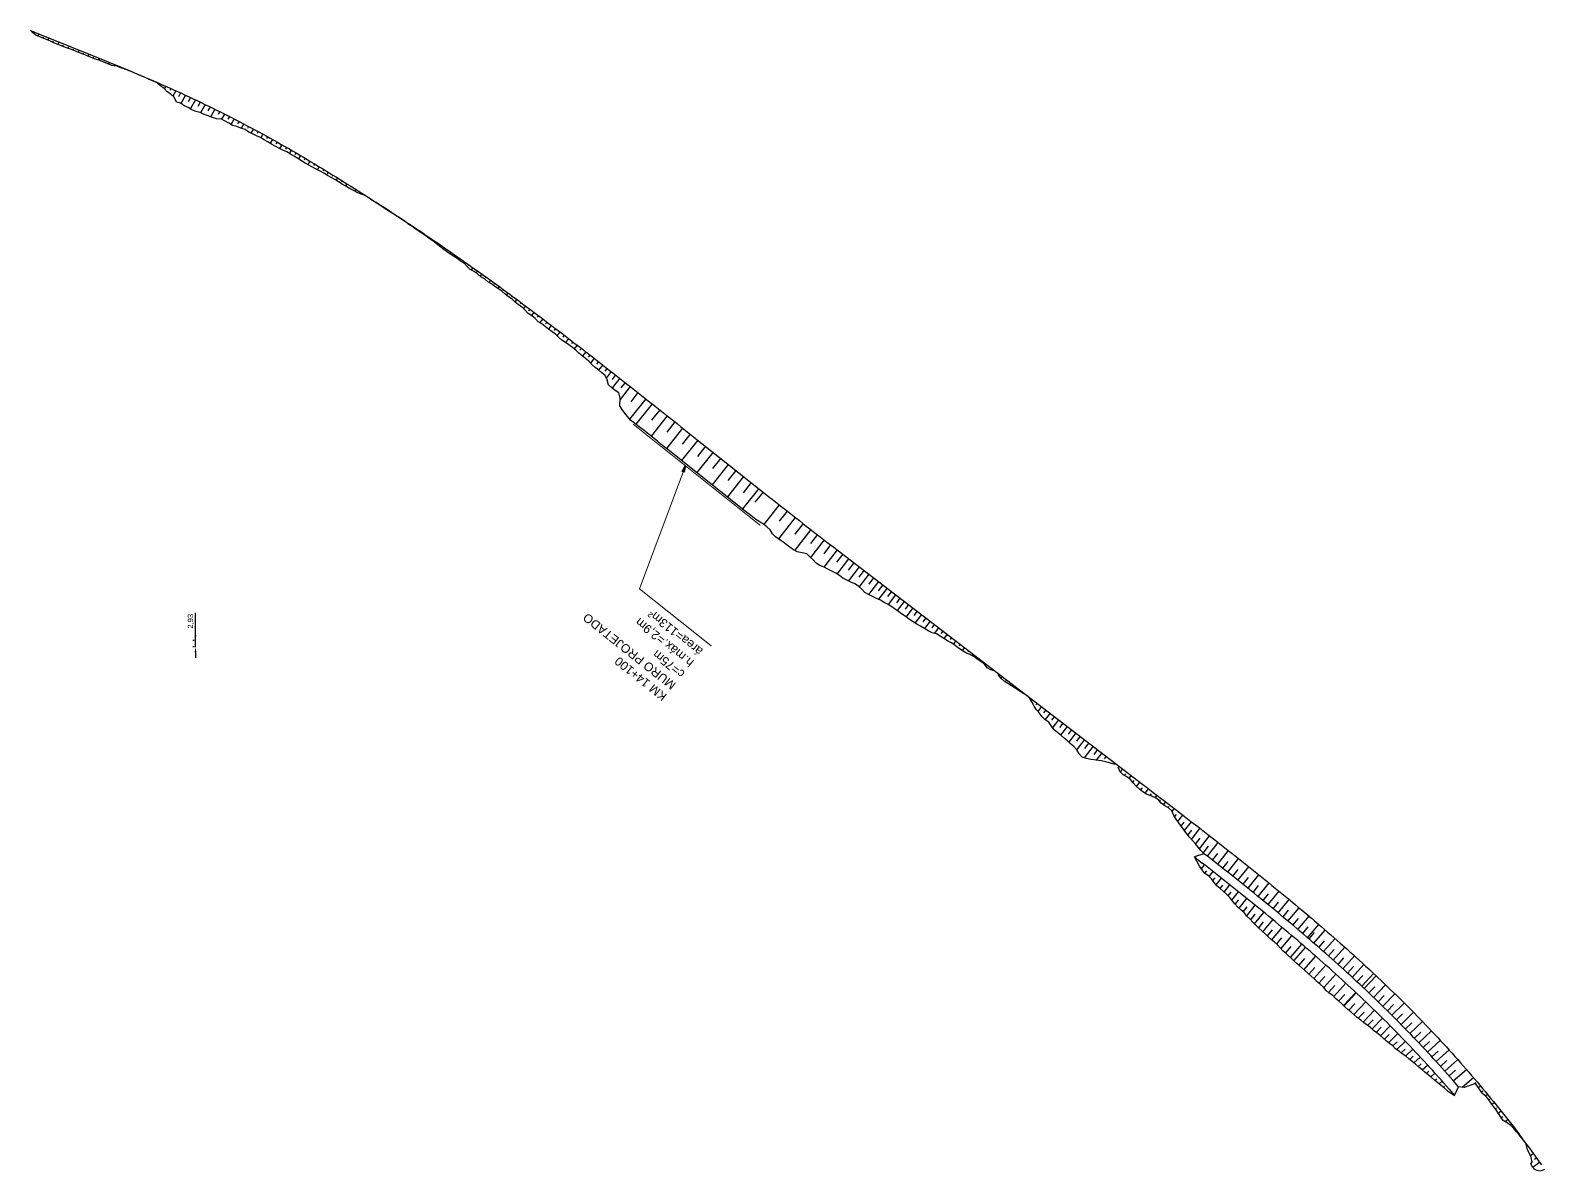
# Model space of a CAD drawing. Header units: metres. Extents: x 288738 to 324331, y 7399322 to 7465117.
# Drawn here: x 321463 to 322162, y 7402529 to 7403055 of the extents above; entities that cross this region are included whole.
import ezdxf

# ---------------------------------------------------------------- set-up
doc = ezdxf.new("R2010")
doc.units = ezdxf.units.M
doc.header["$LTSCALE"] = 10
for name, color, linetype in [('F-HZ-ATERRO-TALUDE', 110, 'Continuous'), ('F-HZ-MUROS', 210, 'Continuous'), ('F-HZ-PIANO-CORTE', 10, 'Continuous'), ('F-HZ-TALUDE', 2, 'Continuous')]:
    doc.layers.add(name, color=color, linetype=linetype)
doc.layers.add('U-HZ-TEXTO-MUROS', color=2, linetype='Continuous', lineweight=0)
doc.styles.add('ARIAL', font='arial.ttf')
doc.styles.add('DIM', font='arial.ttf', dxfattribs={"width": 0.8})
doc.styles.get("Standard").update_dxf_attribs({"font": 'arial.ttf'})
doc.dimstyles.new('ISO-25', dxfattribs={"dimtxt": 2.5, "dimasz": 2.5, "dimexe": 1.25, "dimexo": 0.625, "dimtad": 1, "dimtxsty": 'Standard', "dimcen": 2.5, "dimadec": 0, "dimazin": 0, "dimtfac": 1, "dimtmove": 0, "dimatfit": 3, "dimfxl": 1, "dimarcsym": 0})
doc.dimstyles.new('U-1_2000', dxfattribs={"dimscale": 2, "dimtxt": 1.5, "dimasz": 0.75, "dimexe": 0.75, "dimexo": 0.75, "dimgap": 0.25, "dimtad": 1, "dimzin": 4, "dimtxsty": 'DIM', "dimblk": 'ARCHTICK', "dimcen": 0.7, "dimdle": 0.75, "dimclrd": 256, "dimclre": 256, "dimclrt": 256, "dimaunit": 1, "dimadec": 3, "dimazin": 2, "dimtfac": 1, "dimtofl": 0, "dimtmove": 0, "dimatfit": 3, "dimldrblk": 'CLOSEDBLANK', "dimfxl": 0, "dimtolj": 1, "dimtzin": 0, "dimlwd": -1, "dimlwe": -1, "dimarcsym": 0})

# ---------------------------------------------------------------- blocks, each defined once
blk = doc.blocks.new('_ArchTick')
at = {"color": 0, "linetype": 'ByBlock', "const_width": 0.15}
blk.add_lwpolyline([(-0.5, -0.5), (0.5, 0.5)], dxfattribs=at)
blk = doc.blocks.new('*D3')
at = {"color": 0, "lineweight": -2, "transparency": 16777216}
for p, q in [((321538.85, 7402776.06), (321538.85, 7402786.35)), ((321538.22, 7402773.56), (321537.6, 7402773.56)), ((321538.85, 7402770.63), (321538.85, 7402773.56)), ((321538.22, 7402770.63), (321537.6, 7402770.63)), ((321538.85, 7402768.13), (321538.85, 7402765.63))]:
    blk.add_line(p, q, dxfattribs=at)
at = {"color": 0, "transparency": 16777216}
for points in [[(321538.43, 7402776.06), (321539.26, 7402776.06), (321538.85, 7402773.56)], [(321538.43, 7402768.13), (321539.26, 7402768.13), (321538.85, 7402770.63)]]:
    blk.add_solid(points, dxfattribs=at)
at = {"color": 0, "transparency": 16777216, "insert": (321536.72, 7402782.46), "char_height": 2.5, "attachment_point": 5, "rotation": 90}
blk.add_mtext('2,93', dxfattribs=at)

msp = doc.modelspace()

# ---------------------------------------------------------------- linework, layer by layer
msp.add_line((321538.848, 7402770.632), (321538.848, 7402775.669))
at = {"layer": 'F-HZ-ATERRO-TALUDE', "linetype": 'Continuous', "lineweight": -3}
for p, q in [((321511.369, 7403035.467), (321511.293, 7403035.334)), ((321513.672, 7403034.494), (321513.64, 7403034.437)), ((321515.972, 7403033.515), (321515.918, 7403033.419)), ((321518.27, 7403032.53), (321518.248, 7403032.49)), ((321520.564, 7403031.537), (321520.415, 7403031.274)), ((321522.856, 7403030.537), (321522.671, 7403030.211)), ((321525.144, 7403029.53), (321524.507, 7403028.403)), ((321527.428, 7403028.514), (321526.95, 7403027.668)), ((321529.709, 7403027.49), (321528.305, 7403025.004)), ((321531.986, 7403026.457), (321530.986, 7403024.687)), ((321534.259, 7403025.417), (321531.952, 7403021.328)), ((321536.527, 7403024.366), (321535.389, 7403022.349)), ((321538.789, 7403023.302), (321536.522, 7403019.283)), ((321541.048, 7403022.23), (321539.916, 7403020.225)), ((321543.302, 7403021.15), (321541.088, 7403017.229)), ((321545.552, 7403020.059), (321544.497, 7403018.192)), ((321547.797, 7403018.959), (321545.896, 7403015.599)), ((321550.037, 7403017.85), (321549.256, 7403016.471)), ((321552.273, 7403016.731), (321550.886, 7403014.286)), ((321554.504, 7403015.603), (321553.797, 7403014.357)), ((321556.73, 7403014.465), (321555.351, 7403012.041)), ((321558.951, 7403013.318), (321558.317, 7403012.205)), ((321561.168, 7403012.162), (321559.978, 7403010.078)), ((321563.379, 7403010.996), (321562.805, 7403009.992)), ((321565.586, 7403009.821), (321564.491, 7403007.913)), ((321567.787, 7403008.636), (321567.274, 7403007.744)), ((321569.984, 7403007.442), (321568.986, 7403005.713)), ((321572.175, 7403006.239), (321571.669, 7403005.364)), ((321574.362, 7403005.027), (321573.328, 7403003.248)), ((321576.543, 7403003.805), (321576.013, 7403002.895)), ((321578.719, 7403002.574), (321577.69, 7403000.815)), ((321580.89, 7403001.334), (321580.419, 7403000.532)), ((321583.055, 7403000.085), (321582.159, 7402998.565)), ((321585.216, 7402998.827), (321584.772, 7402998.079)), ((321587.37, 7402997.559), (321586.46, 7402996.028)), ((321589.521, 7402996.284), (321589.039, 7402995.478)), ((321591.665, 7402995), (321590.701, 7402993.393)), ((321593.808, 7402993.711), (321593.337, 7402992.931)), ((321595.947, 7402992.417), (321595.06, 7402990.954)), ((321598.083, 7402991.119), (321597.678, 7402990.453)), ((321600.217, 7402989.816), (321599.442, 7402988.549)), ((321602.348, 7402988.509), (321601.967, 7402987.889)), ((321604.476, 7402987.197), (321603.746, 7402986.016)), ((321606.602, 7402985.881), (321606.259, 7402985.329)), ((321608.724, 7402984.56), (321608.091, 7402983.545)), ((321610.845, 7402983.235), (321610.557, 7402982.776)), ((321612.961, 7402981.905), (321612.497, 7402981.167)), ((321615.076, 7402980.572), (321614.912, 7402980.313)), ((321638.145, 7402965.603), (321638.006, 7402965.394)), ((321640.226, 7402964.218), (321640.132, 7402964.077)), ((321642.302, 7402962.825), (321642.11, 7402962.539)), ((321644.377, 7402961.43), (321644.284, 7402961.292)), ((321646.447, 7402960.029), (321646.23, 7402959.708)), ((321648.516, 7402958.626), (321648.39, 7402958.44)), ((321650.58, 7402957.215), (321650.243, 7402956.722)), ((321652.644, 7402955.804), (321652.43, 7402955.493)), ((321654.702, 7402954.384), (321654.249, 7402953.728)), ((321656.759, 7402952.964), (321656.522, 7402952.622)), ((321658.811, 7402951.536), (321658.354, 7402950.879)), ((321660.863, 7402950.107), (321660.643, 7402949.794)), ((321662.908, 7402948.67), (321662.366, 7402947.899)), ((321664.954, 7402947.233), (321664.629, 7402946.772)), ((321666.994, 7402945.788), (321666.343, 7402944.869)), ((321669.033, 7402944.342), (321668.708, 7402943.885)), ((321671.067, 7402942.888), (321670.35, 7402941.886)), ((321673.099, 7402941.432), (321672.794, 7402941.007)), ((321675.127, 7402939.97), (321674.526, 7402939.137)), ((321677.154, 7402938.507), (321676.858, 7402938.098)), ((321679.176, 7402937.037), (321678.588, 7402936.227)), ((321681.198, 7402935.566), (321680.902, 7402935.161)), ((321683.214, 7402934.087), (321682.549, 7402933.181)), ((321685.229, 7402932.608), (321684.86, 7402932.107)), ((321687.24, 7402931.123), (321686.419, 7402930.012)), ((321689.251, 7402929.637), (321688.797, 7402929.025)), ((321691.257, 7402928.145), (321690.232, 7402926.768)), ((321693.262, 7402926.652), (321692.697, 7402925.895)), ((321695.263, 7402925.154), (321694.104, 7402923.606)), ((321697.264, 7402923.654), (321696.667, 7402922.86)), ((321699.26, 7402922.149), (321698.002, 7402920.481)), ((321701.255, 7402920.643), (321700.6, 7402919.777)), ((321703.248, 7402919.133), (321701.944, 7402917.415)), ((321705.239, 7402917.621), (321704.584, 7402916.761)), ((321707.227, 7402916.106), (321705.852, 7402914.303)), ((321709.214, 7402914.589), (321708.504, 7402913.661)), ((321711.198, 7402913.067), (321709.818, 7402911.269)), ((321713.181, 7402911.545), (321712.507, 7402910.669)), ((321715.162, 7402910.02), (321713.815, 7402908.272)), ((321717.141, 7402908.493), (321716.455, 7402907.604)), ((321719.119, 7402906.963), (321717.626, 7402905.036)), ((321721.095, 7402905.432), (321720.284, 7402904.387)), ((321723.069, 7402903.898), (321721.286, 7402901.605)), ((321725.042, 7402902.363), (321724.087, 7402901.137)), ((321727.013, 7402900.825), (321725.086, 7402898.355)), ((321728.983, 7402899.286), (321727.932, 7402897.941)), ((321730.952, 7402897.745), (321728.647, 7402894.802)), ((321732.92, 7402896.203), (321731.299, 7402894.137)), ((321734.886, 7402894.659), (321731.497, 7402890.345)), ((321737.31, 7402892.753), (321735.33, 7402890.237)), ((321739.733, 7402890.845), (321735.038, 7402884.89)), ((321746.841, 7402885.23), (321739.346, 7402875.759)), ((321743.288, 7402888.039), (321739.992, 7402883.867)), ((321749.79, 7402882.9), (321742.328, 7402873.502)), ((321753.314, 7402880.101), (321749.585, 7402875.401)), ((321756.839, 7402877.304), (321749.377, 7402867.906)), ((321763.886, 7402871.706), (321756.419, 7402862.311)), ((321760.363, 7402874.505), (321756.63, 7402869.808)), ((321770.931, 7402866.105), (321763.464, 7402856.712)), ((321767.409, 7402868.906), (321763.675, 7402864.209)), ((321777.977, 7402860.505), (321770.51, 7402851.111)), ((321774.454, 7402863.305), (321770.72, 7402858.608)), ((321781.499, 7402857.705), (321777.766, 7402853.008)), ((321785.022, 7402854.905), (321777.555, 7402845.511)), ((321788.545, 7402852.105), (321784.811, 7402847.408)), ((321792.067, 7402849.305), (321784.6, 7402839.911)), ((321799.113, 7402843.704), (321791.646, 7402834.311)), ((321795.59, 7402846.504), (321791.857, 7402841.808)), ((321801.07, 7402842.149), (321797.337, 7402837.452)), ((321808.534, 7402836.241), (321801.287, 7402827.051)), ((321815.969, 7402830.4), (321808.2, 7402820.471)), ((321812.249, 7402833.317), (321808.573, 7402828.638)), ((321823.101, 7402824.838), (321815.704, 7402815.315)), ((321819.533, 7402827.616), (321815.714, 7402822.718)), ((321826.168, 7402822.46), (321822.982, 7402818.344)), ((321829.239, 7402820.086), (321822.915, 7402811.893)), ((321832.239, 7402817.775), (321829.078, 7402813.667)), ((321835.241, 7402815.468), (321829.095, 7402807.456)), ((321837.917, 7402813.415), (321835.058, 7402809.687)), ((321840.593, 7402811.362), (321835.12, 7402804.225)), ((321843.03, 7402809.494), (321840.393, 7402806.055)), ((321845.467, 7402807.625), (321840.484, 7402801.127)), ((321847.695, 7402805.916), (321845.318, 7402802.816)), ((321849.924, 7402804.206), (321845.366, 7402798.263)), ((321854.401, 7402800.773), (321849.823, 7402794.805)), ((321852.162, 7402802.49), (321849.892, 7402799.529)), ((321856.384, 7402799.252), (321854.259, 7402796.48)), ((321858.368, 7402797.73), (321854.444, 7402792.613)), ((321860.352, 7402796.209), (321858.522, 7402793.823)), ((321862.336, 7402794.688), (321858.94, 7402790.26)), ((321864.319, 7402793.166), (321862.646, 7402790.985)), ((321866.303, 7402791.645), (321863.006, 7402787.346)), ((321868.287, 7402790.123), (321866.688, 7402788.039)), ((321870.271, 7402788.602), (321867.173, 7402784.564)), ((321872.254, 7402787.081), (321870.729, 7402785.091)), ((321874.238, 7402785.559), (321871.233, 7402781.64)), ((321876.222, 7402784.038), (321874.818, 7402782.207)), ((321878.206, 7402782.516), (321875.594, 7402779.111)), ((321880.189, 7402780.995), (321879.035, 7402779.489)), ((321882.173, 7402779.474), (321880.166, 7402776.856)), ((321884.157, 7402777.952), (321883.272, 7402776.798)), ((321886.141, 7402776.431), (321884.607, 7402774.431)), ((321888.125, 7402774.909), (321887.467, 7402774.052)), ((321890.108, 7402773.388), (321889.013, 7402771.96)), ((321892.092, 7402771.867), (321891.56, 7402771.173)), ((321894.076, 7402770.345), (321893.042, 7402768.997)), ((321896.06, 7402768.824), (321895.685, 7402768.335)), ((321898.043, 7402767.302), (321897.577, 7402766.694)), ((321900.027, 7402765.781), (321899.842, 7402765.539)), ((321902.011, 7402764.26), (321901.736, 7402763.901)), ((321903.995, 7402762.738), (321903.82, 7402762.511)), ((321927.723, 7402744.541), (321927.155, 7402743.801)), ((321929.706, 7402743.019), (321928.02, 7402740.821)), ((321931.69, 7402741.498), (321930.696, 7402740.202)), ((321933.674, 7402739.976), (321931.395, 7402737.006)), ((321935.658, 7402738.455), (321934.342, 7402736.74)), ((321937.641, 7402736.934), (321934.657, 7402733.042)), ((321939.625, 7402735.412), (321938.1, 7402733.423)), ((321941.609, 7402733.891), (321938.504, 7402729.842)), ((321943.593, 7402732.369), (321942.005, 7402730.3)), ((321945.576, 7402730.848), (321942.331, 7402726.617)), ((321947.56, 7402729.327), (321945.862, 7402727.112)), ((321949.544, 7402727.805), (321945.992, 7402723.174)), ((321953.589, 7402724.703), (321949.453, 7402719.31)), ((321951.566, 7402726.254), (321949.646, 7402723.75)), ((321955.573, 7402723.182), (321953.884, 7402720.98)), ((321957.556, 7402721.66), (321954.937, 7402718.245)), ((321959.54, 7402720.139), (321958.633, 7402718.956)), ((322157.044, 7402536.639), (322155.431, 7402535.457)), ((322159.981, 7402532.592), (322156.673, 7402530.213)), ((322158.52, 7402534.621), (322157.438, 7402533.835))]:
    msp.add_line(p, q, dxfattribs=at)
at = {"layer": 'F-HZ-MUROS', "lineweight": -3, "const_width": 0.5}
msp.add_lwpolyline([(321799.804, 7402826.729), (321741.125, 7402873.439)], dxfattribs=at)
at = {"layer": 'F-HZ-PIANO-CORTE'}
for p, q in [((321463.984, 7403054.074), (321464.343, 7403054.655)), ((321466.064, 7403052.743), (321466.657, 7403053.708)), ((321468.374, 7403051.784), (321468.673, 7403052.274)), ((321470.68, 7403050.822), (321471.287, 7403051.822)), ((321472.992, 7403049.87), (321473.298, 7403050.376)), ((321475.282, 7403048.881), (321475.921, 7403049.944)), ((321477.635, 7403047.999), (321477.937, 7403048.503)), ((321479.972, 7403047.089), (321480.557, 7403048.071)), ((321482.308, 7403046.179), (321482.592, 7403046.657)), ((321484.622, 7403045.232), (321485.194, 7403046.199)), ((321486.947, 7403044.304), (321487.229, 7403044.784)), ((321489.275, 7403043.38), (321489.83, 7403044.326)), ((321491.625, 7403042.494), (321491.886, 7403042.941)), ((321493.995, 7403041.642), (321494.463, 7403042.447)), ((321496.349, 7403040.764), (321496.564, 7403041.134)), ((321498.628, 7403039.755), (321499.093, 7403040.559)), ((321501.064, 7403039.017), (321501.235, 7403039.314)), ((321503.575, 7403038.41), (321503.717, 7403038.658)), ((321505.968, 7403037.599), (321505.998, 7403037.651)), ((321620.758, 7402976.655), (321620.827, 7402976.762)), ((321622.948, 7402975.438), (321622.999, 7402975.518)), ((321624.987, 7402973.988), (321625.043, 7402974.075)), ((321627.078, 7402972.618), (321627.198, 7402972.803)), ((321629.177, 7402971.26), (321629.235, 7402971.35)), ((321631.301, 7402969.942), (321631.385, 7402970.071)), ((321633.409, 7402968.598), (321633.442, 7402968.648)), ((321635.56, 7402967.318), (321635.561, 7402967.321)), ((321909.717, 7402757.887), (321909.941, 7402758.178)), ((321911.086, 7402756.029), (321911.7, 7402756.829)), ((321913.027, 7402754.451), (321913.355, 7402754.879)), ((321915.127, 7402753.082), (321915.667, 7402753.786)), ((321917.239, 7402751.728), (321917.445, 7402751.996)), ((321919.349, 7402750.37), (321919.635, 7402750.743)), ((321921.463, 7402749.019), (321921.541, 7402749.12)), ((321966.162, 7402712.817), (321967.245, 7402714.23)), ((321968.08, 7402711.21), (321968.655, 7402711.959)), ((321970.197, 7402709.862), (321971.213, 7402711.187)), ((321971.943, 7402708.03), (321972.57, 7402708.848)), ((321973.637, 7402706.132), (321975.18, 7402708.144)), ((321975.51, 7402704.466), (321976.337, 7402705.544)), ((321977.554, 7402703.023), (321979.148, 7402705.101)), ((321979.895, 7402701.967), (321980.513, 7402702.773)), ((321982.207, 7402700.874), (321983.115, 7402702.058)), ((321984.208, 7402699.376), (321984.653, 7402699.956)), ((321986.012, 7402697.621), (321987.081, 7402699.013)), ((321988.209, 7402696.377), (321988.636, 7402696.934)), ((321990.008, 7402694.617), (321991.045, 7402695.966)), ((321991.224, 7402692.1), (321992.125, 7402693.271)), ((321992.712, 7402689.939), (321995.007, 7402692.915)), ((321994.226, 7402687.812), (321995.606, 7402689.6)), ((321995.821, 7402685.791), (321998.965, 7402689.86)), ((321997.344, 7402683.681), (321999.143, 7402686.006)), ((321998.985, 7402681.726), (322002.918, 7402686.799)), ((322000.881, 7402679.548), (322003.022, 7402682.303)), ((322002.752, 7402677.339), (322007.404, 7402683.315)), ((322004.408, 7402675.41), (322006.892, 7402678.594)), ((322006.418, 7402673.936), (322011.346, 7402680.239)), ((322008.771, 7402672.093), (322011.239, 7402675.241)), ((322011.121, 7402670.247), (322016.066, 7402676.535)), ((322003.583, 7402668.118), (322005.018, 7402669.952)), ((322013.468, 7402668.399), (322015.945, 7402671.539)), ((322015.81, 7402666.546), (322020.776, 7402672.818)), ((322018.15, 7402664.69), (322020.638, 7402667.822)), ((322020.485, 7402662.83), (322025.473, 7402669.085)), ((322005.118, 7402666.029), (322006.052, 7402667.22)), ((322007.153, 7402664.579), (322008.951, 7402666.864)), ((322008.845, 7402662.693), (322009.88, 7402664.005)), ((322010.426, 7402660.67), (322012.876, 7402663.767)), ((322012.274, 7402658.986), (322013.555, 7402660.6)), ((322014.157, 7402657.348), (322016.792, 7402660.658)), ((322022.816, 7402660.967), (322025.316, 7402664.09)), ((322025.142, 7402659.1), (322030.156, 7402665.334)), ((322029.783, 7402655.351), (322034.823, 7402661.563)), ((322015.946, 7402655.593), (322017.347, 7402657.346)), ((322017.618, 7402653.693), (322020.699, 7402657.538)), ((322019.224, 7402651.715), (322020.936, 7402653.844)), ((322020.988, 7402649.935), (322024.595, 7402654.404)), ((322027.465, 7402657.227), (322029.978, 7402660.339)), ((322032.095, 7402653.469), (322034.622, 7402656.569)), ((322034.403, 7402651.584), (322039.474, 7402657.772)), ((322039.002, 7402647.795), (322044.104, 7402653.956)), ((322022.866, 7402648.299), (322024.702, 7402650.565)), ((322024.53, 7402646.401), (322028.479, 7402651.256)), ((322026.352, 7402644.579), (322028.414, 7402647.103)), ((322028.112, 7402642.683), (322032.47, 7402647.995)), ((322036.704, 7402649.691), (322039.248, 7402652.779)), ((322041.293, 7402645.892), (322043.852, 7402648.966)), ((322043.578, 7402643.983), (322048.714, 7402650.116)), ((322030.065, 7402640.829), (322032.311, 7402643.554)), ((322032.043, 7402639.008), (322036.64, 7402644.557)), ((322034.037, 7402637.066), (322036.413, 7402639.919)), ((322036.15, 7402635.268), (322040.933, 7402640.98)), ((322045.858, 7402642.069), (322048.435, 7402645.129)), ((322048.13, 7402640.147), (322053.303, 7402646.25)), ((322050.397, 7402638.221), (322052.993, 7402641.264)), ((322052.657, 7402636.286), (322057.868, 7402642.356)), ((322055.557, 7402633.785), (322060.794, 7402639.833)), ((322038.362, 7402633.369), (322040.772, 7402636.231)), ((322040.363, 7402631.223), (322045.425, 7402637.197)), ((322044.77, 7402627.1), (322050.051, 7402633.251)), ((322053.307, 7402635.729), (322055.916, 7402638.761)), ((322057.803, 7402631.837), (322060.432, 7402634.852)), ((322060.038, 7402629.879), (322065.317, 7402635.89)), ((322042.506, 7402629.089), (322045.124, 7402632.159)), ((322046.362, 7402625.579), (322051.733, 7402631.805)), ((322048.634, 7402623.502), (322051.357, 7402626.637)), ((322050.967, 7402621.498), (322056.422, 7402627.73)), ((322062.268, 7402627.915), (322064.918, 7402630.911)), ((322064.489, 7402625.943), (322069.812, 7402631.915)), ((322066.702, 7402623.963), (322069.375, 7402626.939)), ((322068.908, 7402621.976), (322074.276, 7402627.907)), ((322053.262, 7402619.441), (322056.011, 7402622.559)), ((322055.575, 7402617.407), (322061.091, 7402623.611)), ((322060.158, 7402613.244), (322065.753, 7402619.435)), ((322071.104, 7402619.979), (322073.8, 7402622.934)), ((322073.293, 7402617.976), (322078.709, 7402623.863)), ((322075.472, 7402615.962), (322078.192, 7402618.895)), ((322077.643, 7402613.942), (322083.109, 7402619.784)), ((322078.862, 7402612.797), (322084.341, 7402618.625)), ((322057.852, 7402615.308), (322060.639, 7402618.419)), ((322062.28, 7402610.985), (322065.173, 7402614.16)), ((322064.734, 7402609.091), (322070.373, 7402615.227)), ((322081.019, 7402610.764), (322083.772, 7402613.666)), ((322083.164, 7402608.718), (322088.695, 7402614.497)), ((322067.033, 7402607.075), (322069.839, 7402610.101)), ((322069.275, 7402604.998), (322074.91, 7402611.021)), ((322069.485, 7402604.801), (322075.122, 7402610.822)), ((322071.689, 7402602.806), (322074.502, 7402605.783)), ((322073.959, 7402600.88), (322079.497, 7402606.688)), ((322085.3, 7402606.664), (322088.079, 7402609.541)), ((322087.427, 7402604.602), (322093.012, 7402610.33)), ((322089.542, 7402602.528), (322092.348, 7402605.378)), ((322091.648, 7402600.446), (322097.288, 7402606.12)), ((322076.094, 7402599.058), (322078.82, 7402601.893)), ((322078.317, 7402597.326), (322083.586, 7402602.755)), ((322080.331, 7402595.699), (322082.894, 7402598.318)), ((322082.428, 7402594.155), (322087.315, 7402599.106)), ((322093.741, 7402598.353), (322096.575, 7402601.176)), ((322095.827, 7402596.254), (322101.523, 7402601.871)), ((322084.321, 7402592.553), (322086.706, 7402594.95)), ((322086.29, 7402591.027), (322090.859, 7402595.579)), ((322088.143, 7402589.383), (322090.383, 7402591.594)), ((322090.047, 7402587.786), (322094.376, 7402592.025)), ((322097.899, 7402594.143), (322100.762, 7402596.936)), ((322099.961, 7402592.019), (322105.715, 7402597.577)), ((322102.011, 7402589.886), (322104.902, 7402592.65)), ((322104.05, 7402587.742), (322109.861, 7402593.241)), ((322092.044, 7402586.277), (322094.083, 7402588.256)), ((322093.856, 7402584.585), (322097.858, 7402588.437)), ((322095.848, 7402583.065), (322097.718, 7402584.848)), ((322097.891, 7402581.587), (322101.31, 7402584.819)), ((322106.079, 7402585.587), (322108.998, 7402588.322)), ((322108.096, 7402583.423), (322113.963, 7402588.862)), ((322110.102, 7402581.248), (322113.049, 7402583.952)), ((322112.098, 7402579.063), (322118.02, 7402584.441)), ((322099.85, 7402580.025), (322101.437, 7402581.512)), ((322101.775, 7402578.426), (322104.729, 7402581.171)), ((322103.702, 7402576.826), (322105.064, 7402578.081)), ((322105.629, 7402575.222), (322108.116, 7402577.493)), ((322114.081, 7402576.867), (322117.056, 7402579.541)), ((322116.054, 7402574.662), (322122.031, 7402579.98)), ((322107.564, 7402573.621), (322108.681, 7402574.632)), ((322109.52, 7402572.036), (322111.472, 7402573.786)), ((322111.475, 7402570.444), (322112.306, 7402571.183)), ((322113.422, 7402568.84), (322114.794, 7402570.05)), ((322118.015, 7402572.445), (322121.017, 7402575.089)), ((322119.966, 7402570.22), (322125.996, 7402575.477)), ((322124.081, 7402567.252), (322129.265, 7402571.693)), ((322115.379, 7402567.241), (322115.912, 7402567.706)), ((322129.838, 7402568.9), (322130.363, 7402569.346)), ((322131.557, 7402567.087), (322132.502, 7402567.882)), ((322133.022, 7402565.06), (322133.565, 7402565.513)), ((322134.817, 7402563.308), (322135.706, 7402564.044)), ((322136.385, 7402561.367), (322136.841, 7402561.741)), ((322137.841, 7402559.336), (322138.877, 7402560.178)), ((322139.329, 7402557.331), (322139.89, 7402557.783)), ((322140.723, 7402555.253), (322142.016, 7402556.286)), ((322142.131, 7402553.188), (322142.852, 7402553.759)), ((322143.84, 7402551.361), (322145.12, 7402552.367)), ((322146.018, 7402549.897), (322146.339, 7402550.147)), ((322147.91, 7402548.204), (322148.192, 7402548.422)), ((322149.465, 7402546.247), (322149.59, 7402546.343)), ((322151.095, 7402544.347), (322151.229, 7402544.45)), ((322152.683, 7402542.415), (322152.709, 7402542.435))]:
    msp.add_line(p, q, dxfattribs=at)
at = {"layer": 'F-HZ-TALUDE'}
msp.add_line((321744.509, 7402871.769), (321739.766, 7402875.407), dxfattribs=at)
at = {"layer": 'F-HZ-TALUDE', "linetype": 'Continuous', "lineweight": 30}
for points in [[(321462.523, 7403055.404), (321462.529, 7403055.401), (321464.455, 7403054.61), (321466.38, 7403053.821), (321468.303, 7403053.035), (321470.225, 7403052.253), (321472.146, 7403051.473), (321474.065, 7403050.695), (321475.982, 7403049.919), (321477.898, 7403049.145), (321479.811, 7403048.372), (321481.723, 7403047.6), (321483.633, 7403046.83), (321485.54, 7403046.06), (321487.445, 7403045.29), (321489.348, 7403044.521), (321491.249, 7403043.752), (321493.147, 7403042.982), (321495.043, 7403042.212), (321496.936, 7403041.441), (321498.826, 7403040.669), (321500.714, 7403039.895), (321502.599, 7403039.12), (321504.481, 7403038.343)], [(321508.217, 7403036.75), (321506.319, 7403037.492), (321504.34, 7403038.097), (321502.454, 7403038.867), (321500.257, 7403039.104), (321498.36, 7403039.863), (321496.508, 7403040.703), (321494.589, 7403041.432), (321492.645, 7403042.121), (321490.709, 7403042.829), (321488.789, 7403043.568), (321486.88, 7403044.33), (321484.967, 7403045.09), (321483.066, 7403045.874), (321481.154, 7403046.643), (321479.216, 7403047.374), (321477.292, 7403048.134), (321475.342, 7403048.855), (321473.452, 7403049.681), (321471.536, 7403050.467), (321469.621, 7403051.26), (321467.709, 7403052.064), (321465.787, 7403052.857), (321465.038, 7403053.218), (321463.613, 7403054.375), (321462.523, 7403055.404)], [(321504.481, 7403038.343), (321506.36, 7403037.564), (321508.236, 7403036.783), (321510.109, 7403035.999), (321511.979, 7403035.213), (321513.845, 7403034.423), (321515.708, 7403033.631), (321517.568, 7403032.834), (321519.424, 7403032.034), (321521.277, 7403031.231), (321523.126, 7403030.423), (321524.971, 7403029.61), (321526.813, 7403028.793), (321528.65, 7403027.971), (321530.484, 7403027.144), (321532.313, 7403026.312), (321534.139, 7403025.474), (321535.96, 7403024.631), (321537.777, 7403023.782), (321539.59, 7403022.927), (321541.398, 7403022.067), (321543.203, 7403021.201), (321545.004, 7403020.33), (321546.8, 7403019.453), (321548.593, 7403018.571), (321550.382, 7403017.683), (321552.166, 7403016.789), (321553.947, 7403015.89), (321555.724, 7403014.985), (321557.497, 7403014.075), (321559.266, 7403013.159), (321561.03, 7403012.238), (321562.792, 7403011.311), (321564.549, 7403010.379), (321566.302, 7403009.441), (321568.051, 7403008.498), (321569.797, 7403007.549), (321571.538, 7403006.595), (321573.276, 7403005.635), (321575.009, 7403004.67), (321576.739, 7403003.699), (321578.465, 7403002.723), (321580.186, 7403001.742), (321581.904, 7403000.755), (321583.618, 7402999.763), (321585.328, 7402998.765), (321587.034, 7402997.762), (321588.736, 7402996.754), (321590.433, 7402995.741), (321592.129, 7402994.724), (321593.823, 7402993.704), (321595.515, 7402992.681), (321597.205, 7402991.655), (321598.893, 7402990.627), (321600.58, 7402989.596), (321602.265, 7402988.562), (321603.949, 7402987.525), (321605.63, 7402986.485), (321607.31, 7402985.443), (321608.989, 7402984.398), (321610.665, 7402983.35), (321612.34, 7402982.299), (321614.013, 7402981.245), (321615.684, 7402980.189), (321617.353, 7402979.13), (321619.021, 7402978.068), (321620.687, 7402977.003), (321622.351, 7402975.935), (321624.013, 7402974.865), (321625.674, 7402973.792), (321627.333, 7402972.716), (321628.989, 7402971.638), (321630.645, 7402970.556), (321632.298, 7402969.472), (321633.95, 7402968.385)], [(321617.341, 7402979.11), (321615.396, 7402979.734), (321613.529, 7402980.478), (321611.825, 7402981.479), (321610.055, 7402982.375), (321608.33, 7402983.342), (321606.64, 7402984.364), (321604.991, 7402985.453), (321603.271, 7402986.426), (321601.519, 7402987.348), (321599.785, 7402988.298), (321598.11, 7402989.344), (321596.402, 7402990.335), (321594.631, 7402991.222), (321592.925, 7402992.216), (321591.205, 7402993.187), (321589.455, 7402994.107), (321587.759, 7402995.118), (321586.124, 7402996.231), (321584.45, 7402997.283), (321582.732, 7402998.262), (321581.003, 7402999.223), (321579.232, 7403000.114), (321577.416, 7403000.929), (321575.669, 7403001.864), (321573.961, 7403002.868), (321572.256, 7403003.876), (321570.527, 7403004.847), (321568.809, 7403005.838), (321567.027, 7403006.719), (321565.225, 7403007.567), (321563.422, 7403008.414), (321561.781, 7403009.545), (321559.873, 7403010.21), (321557.996, 7403010.933), (321556.012, 7403011.467), (321554.294, 7403012.471), (321552.55, 7403013.429), (321550.804, 7403014.387), (321548.615, 7403014.564), (321546.634, 7403015.108), (321544.749, 7403015.825), (321542.887, 7403016.583), (321541.04, 7403017.371), (321539.074, 7403017.95), (321537.167, 7403018.633), (321535.507, 7403019.759), (321533.669, 7403020.57), (321532.021, 7403021.721), (321530.033, 7403022.271), (321529.027, 7403024.564), (321527.523, 7403025.975), (321525.755, 7403026.921), (321524.358, 7403028.525), (321522.728, 7403029.72), (321521.185, 7403031.068), (321519.385, 7403031.965), (321517.497, 7403032.709), (321515.666, 7403033.556), (321513.82, 7403034.379), (321511.954, 7403035.168), (321510.027, 7403035.856)], [(321635.599, 7402967.295), (321633.884, 7402968.285), (321632.232, 7402969.371), (321630.545, 7402970.404), (321628.869, 7402971.453), (321627.214, 7402972.533), (321625.541, 7402973.587), (321623.936, 7402974.746), (321622.316, 7402975.88), (321620.535, 7402976.766), (321618.977, 7402977.998)], [(321633.95, 7402968.385), (321635.599, 7402967.296), (321637.247, 7402966.203), (321638.893, 7402965.108), (321640.537, 7402964.01), (321642.18, 7402962.91), (321643.821, 7402961.806), (321645.459, 7402960.7), (321647.096, 7402959.592), (321648.731, 7402958.48), (321650.364, 7402957.366), (321651.996, 7402956.249), (321653.625, 7402955.129), (321655.253, 7402954.007), (321656.879, 7402952.882), (321658.502, 7402951.754), (321660.124, 7402950.623), (321661.744, 7402949.49), (321663.363, 7402948.354), (321664.979, 7402947.216), (321666.593, 7402946.074), (321668.206, 7402944.93), (321669.816, 7402943.784), (321671.425, 7402942.634), (321673.031, 7402941.481), (321674.637, 7402940.327), (321676.24, 7402939.168), (321677.843, 7402938.009), (321679.443, 7402936.844), (321681.043, 7402935.679), (321682.64, 7402934.51), (321684.237, 7402933.34), (321685.832, 7402932.165), (321687.426, 7402930.99), (321689.018, 7402929.81), (321690.609, 7402928.63), (321692.198, 7402927.446), (321693.787, 7402926.261), (321695.374, 7402925.073), (321696.96, 7402923.883), (321698.545, 7402922.69), (321700.129, 7402921.496), (321701.711, 7402920.299), (321703.293, 7402919.101), (321704.873, 7402917.9), (321706.453, 7402916.698), (321708.032, 7402915.493), (321709.609, 7402914.287), (321711.186, 7402913.079), (321712.762, 7402911.869), (321714.337, 7402910.657), (321715.911, 7402909.444), (321717.484, 7402908.229), (321719.057, 7402907.012), (321720.629, 7402905.794), (321722.2, 7402904.574), (321723.77, 7402903.354), (321725.34, 7402902.131), (321726.91, 7402900.907), (321730.047, 7402898.455), (321731.614, 7402897.227), (321733.182, 7402895.999), (321734.748, 7402894.768), (321736.315, 7402893.537), (321737.881, 7402892.304), (321739.447, 7402891.071), (321741.012, 7402889.837), (321742.577, 7402888.601), (321744.142, 7402887.365), (321745.707, 7402886.128), (321747.272, 7402884.89), (321748.836, 7402883.651), (321750.401, 7402882.412), (321751.965, 7402881.172), (321753.529, 7402879.931), (321755.094, 7402878.69), (321756.658, 7402877.448), (321758.222, 7402876.206), (321759.787, 7402874.963), (321761.352, 7402873.719), (321762.917, 7402872.476), (321764.482, 7402871.232), (321766.047, 7402869.987), (321767.613, 7402868.743), (321800.491, 7402842.608), (321802.063, 7402841.359), (321803.639, 7402840.11), (321805.215, 7402838.861), (321806.793, 7402837.614), (321808.371, 7402836.368), (321809.951, 7402835.123), (321811.531, 7402833.879), (321813.112, 7402832.637), (321814.695, 7402831.396), (321816.278, 7402830.156), (321817.863, 7402828.918), (321819.448, 7402827.681), (321821.034, 7402826.445), (321822.622, 7402825.21), (321824.21, 7402823.977), (321825.8, 7402822.745), (321827.39, 7402821.514), (321828.981, 7402820.284), (321830.574, 7402819.056), (321832.167, 7402817.829), (321833.761, 7402816.603), (321835.356, 7402815.379), (321976.601, 7402707.055), (321978.187, 7402705.838), (321981.36, 7402703.404), (321982.946, 7402702.187), (321984.531, 7402700.971), (321986.115, 7402699.755), (321989.281, 7402697.322), (321990.863, 7402696.106), (321994.025, 7402693.672), (321995.604, 7402692.455), (321997.182, 7402691.237), (321998.759, 7402690.019), (322001.91, 7402687.581), (322003.483, 7402686.361), (322005.055, 7402685.14), (322006.627, 7402683.92), (322009.764, 7402681.474), (322011.331, 7402680.25), (322014.46, 7402677.799), (322016.021, 7402676.571), (322017.581, 7402675.342), (322019.141, 7402674.113), (322022.252, 7402671.649), (322023.805, 7402670.415), (322026.905, 7402667.943), (322028.451, 7402666.703), (322029.996, 7402665.462), (322031.54, 7402664.221), (322034.618, 7402661.73), (322036.154, 7402660.482), (322037.687, 7402659.231), (322039.22, 7402657.982), (322042.273, 7402655.469), (322043.797, 7402654.211), (322046.836, 7402651.687), (322048.351, 7402650.421), (322049.863, 7402649.152), (322051.375, 7402647.884), (322054.384, 7402645.333), (322055.885, 7402644.055), (322058.879, 7402641.49), (322060.369, 7402640.202), (322061.857, 7402638.912), (322063.344, 7402637.621), (322066.302, 7402635.025), (322067.777, 7402633.723), (322070.717, 7402631.111), (322072.179, 7402629.797), (322073.639, 7402628.482), (322075.097, 7402627.166), (322077.998, 7402624.518), (322079.442, 7402623.189), (322080.882, 7402621.856), (322082.322, 7402620.523), (322085.18, 7402617.838), (322086.605, 7402616.492), (322089.44, 7402613.786), (322090.85, 7402612.427), (322093.661, 7402609.701), (322095.055, 7402608.327), (322096.448, 7402606.953), (322097.837, 7402605.576), (322100.597, 7402602.807), (322101.972, 7402601.418), (322103.34, 7402600.023), (322104.703, 7402598.623), (322106.062, 7402597.218), (322107.416, 7402595.809), (322108.766, 7402594.396), (322110.11, 7402592.978), (322111.45, 7402591.556), (322112.785, 7402590.129), (322114.116, 7402588.697), (322115.442, 7402587.262), (322116.762, 7402585.821), (322118.079, 7402584.377), (322119.39, 7402582.928), (322120.696, 7402581.475), (322121.998, 7402580.017), (322123.294, 7402578.555), (322124.586, 7402577.089), (322125.873, 7402575.618), (322127.155, 7402574.143), (322128.432, 7402572.664), (322129.704, 7402571.181), (322130.972, 7402569.693), (322132.234, 7402568.201), (322133.491, 7402566.705), (322134.743, 7402565.205), (322135.991, 7402563.701), (322137.233, 7402562.192), (322138.47, 7402560.68), (322139.702, 7402559.163), (322140.929, 7402557.642), (322142.151, 7402556.117), (322143.368, 7402554.588), (322144.58, 7402553.055), (322145.787, 7402551.518), (322146.988, 7402549.977), (322148.185, 7402548.432), (322149.376, 7402546.883), (322150.562, 7402545.33)], [(321739.766, 7402875.407), (321738.459, 7402876.963), (321737.196, 7402878.576), (321736.009, 7402880.284), (321734.827, 7402881.996), (321735.085, 7402885.537), (321734.503, 7402888.014), (321732.818, 7402889.09), (321731.239, 7402890.301), (321729.72, 7402891.588), (321729.073, 7402893.985), (321728.063, 7402895.92), (321726.537, 7402897.198), (321725.048, 7402898.522), (321723.461, 7402899.72), (321721.964, 7402901.032), (321720.645, 7402902.574), (321719.046, 7402903.753), (321717.506, 7402905.01), (321715.981, 7402906.285), (321714.592, 7402907.734), (321713.031, 7402908.961), (321711.413, 7402910.115), (321709.764, 7402911.225), (321708.061, 7402912.264), (321706.618, 7402913.642), (321705.17, 7402915.014), (321703.576, 7402916.194), (321701.932, 7402917.307), (321700.381, 7402918.542), (321698.889, 7402919.854), (321697.12, 7402920.798), (321695.776, 7402922.307), (321694.206, 7402923.514), (321692.547, 7402924.602), (321691.187, 7402926.089), (321689.785, 7402927.522), (321688.123, 7402928.604), (321686.579, 7402929.844), (321685.096, 7402931.166), (321683.478, 7402932.307), (321681.905, 7402933.506), (321680.457, 7402934.877), (321678.861, 7402936.045), (321677.184, 7402937.101), (321675.604, 7402938.288), (321673.875, 7402939.27), (321672.421, 7402940.631), (321670.673, 7402941.583), (321669.164, 7402942.868), (321667.549, 7402944.005), (321665.758, 7402944.894), (321664.327, 7402946.292), (321662.955, 7402947.774), (321661.287, 7402948.837), (321659.702, 7402950.019), (321658.047, 7402951.1), (321656.404, 7402952.197), (321654.761, 7402953.296), (321653.164, 7402954.459), (321651.585, 7402955.65), (321650.08, 7402956.949), (321648.474, 7402958.103), (321646.814, 7402959.176), (321645.262, 7402960.408), (321643.646, 7402961.548), (321641.973, 7402962.601), (321640.341, 7402963.717), (321638.733, 7402964.868), (321637.051, 7402965.907)], [(321797.769, 7402829.451), (321796.185, 7402830.706), (321794.602, 7402831.961), (321793.024, 7402833.215), (321760.146, 7402859.349), (321758.58, 7402860.594), (321757.015, 7402861.838), (321755.45, 7402863.081), (321753.886, 7402864.324), (321752.323, 7402865.567), (321750.759, 7402866.809), (321749.196, 7402868.05), (321747.634, 7402869.291), (321746.071, 7402870.53), (321744.509, 7402871.769)], [(321908.311, 7402759.329), (321906.376, 7402760.092), (321904.562, 7402761.014), (321903.319, 7402762.679), (321901.736, 7402763.901), (321900.041, 7402764.978), (321898.388, 7402766.109), (321896.63, 7402767.103), (321894.742, 7402767.927), (321893.042, 7402768.997), (321891.313, 7402770.03), (321889.787, 7402771.326), (321888.184, 7402772.522), (321886.308, 7402773.363), (321884.607, 7402774.431), (321882.952, 7402775.56), (321881.254, 7402776.632), (321879.142, 7402777.165), (321877.33, 7402778.088), (321875.594, 7402779.111), (321873.863, 7402780.14), (321872.101, 7402781.129), (321870.351, 7402782.134), (321868.679, 7402783.241), (321867.173, 7402784.564), (321865.43, 7402785.576), (321863.805, 7402786.745), (321862.208, 7402787.949), (321860.552, 7402789.076), (321858.94, 7402790.26), (321857.077, 7402791.117), (321855.374, 7402792.183), (321853.443, 7402792.952), (321851.655, 7402793.907), (321849.823, 7402794.805), (321848.072, 7402795.808), (321846.629, 7402797.213), (321845.199, 7402798.634), (321843.469, 7402799.666), (321841.602, 7402800.517), (321839.728, 7402801.36), (321837.938, 7402802.313), (321836.339, 7402803.515), (321834.668, 7402804.622), (321832.911, 7402805.617), (321831.058, 7402806.487), (321829.229, 7402807.39), (321827.347, 7402808.254), (321825.618, 7402809.319), (321824.203, 7402810.791), (321822.74, 7402812.2), (321821.224, 7402813.541), (321819.081, 7402814.071), (321816.851, 7402814.492), (321815.064, 7402815.485), (321813.447, 7402816.698), (321811.811, 7402817.887), (321810.178, 7402819.079), (321808.529, 7402820.25), (321806.87, 7402821.411), (321805.408, 7402822.821), (321804.335, 7402824.726), (321802.825, 7402826.074), (321801.201, 7402827.277), (321797.769, 7402829.451)], [(321922.589, 7402748.368), (321920.843, 7402749.377), (321919.173, 7402750.487), (321917.486, 7402751.573), (321915.786, 7402752.643), (321914.118, 7402753.755), (321912.426, 7402754.835), (321910.929, 7402756.169), (321909.722, 7402757.882), (321909.717, 7402757.887)], [(321963.571, 7402716.357), (321961.527, 7402716.978), (321959.472, 7402717.585), (321957.217, 7402717.931), (321954.937, 7402718.245), (321952.731, 7402718.655), (321950.516, 7402719.053), (321948.454, 7402719.65), (321947.14, 7402721.224), (321946.063, 7402723.107), (321944.64, 7402724.537), (321943.119, 7402725.84), (321941.7, 7402727.277), (321940.118, 7402728.501), (321938.579, 7402729.78), (321937.075, 7402731.106), (321935.506, 7402732.346), (321934.303, 7402734.064), (321933.155, 7402735.853), (321931.461, 7402736.931), (321930.036, 7402738.359), (321928.738, 7402739.953), (321927.39, 7402741.483), (321926.252, 7402743.285), (321925.212, 7402745.215), (321924.149, 7402747.116)], [(322004.746, 7402675.044), (322003.385, 7402676.522), (322002.131, 7402678.14), (322000.791, 7402679.65), (321999.455, 7402681.168), (321998.146, 7402682.722), (321996.841, 7402684.283), (321995.668, 7402686.018), (321994.376, 7402687.602), (321993.165, 7402689.291), (321991.968, 7402691.003), (321990.79, 7402692.74), (321989.906, 7402694.861), (321988.463, 7402696.257), (321986.619, 7402697.133), (321985.063, 7402698.384), (321983.731, 7402699.929), (321982.025, 7402700.987), (321980.179, 7402701.864), (321978.21, 7402702.581), (321976.549, 7402703.701), (321974.938, 7402704.888), (321973.484, 7402706.278), (321972.128, 7402707.795), (321970.851, 7402709.418), (321969.194, 7402710.543), (321967.467, 7402711.577), (321966.009, 7402712.963), (321965.087, 7402715.048)], [(322117.236, 7402565.55), (322115.84, 7402566.867), (322114.336, 7402568.089), (322112.843, 7402569.316), (322111.353, 7402570.544), (322109.865, 7402571.771), (322108.328, 7402572.951), (322106.887, 7402574.215), (322105.383, 7402575.419), (322103.91, 7402576.649), (322102.448, 7402577.888), (322100.947, 7402579.087), (322099.494, 7402580.329), (322097.988, 7402581.52), (322096.392, 7402582.622), (322094.909, 7402583.829), (322093.343, 7402584.953), (322092.016, 7402586.306), (322090.476, 7402587.452), (322088.97, 7402588.627), (322087.571, 7402589.906), (322086.143, 7402591.156), (322084.622, 7402592.314), (322083.127, 7402593.5), (322081.743, 7402594.798), (322080.109, 7402595.841), (322078.64, 7402597.053), (322077.189, 7402598.284), (322075.621, 7402599.393), (322074.21, 7402600.666), (322072.763, 7402601.903), (322071.304, 7402603.129), (322069.899, 7402604.412), (322069.275, 7402604.998), (322068.504, 7402605.708), (322067.113, 7402607.01), (322065.62, 7402608.204), (322064.27, 7402609.555), (322062.655, 7402610.617), (322061.29, 7402611.956), (322060.02, 7402613.401), (322058.578, 7402614.659), (322057.151, 7402615.935), (322055.755, 7402617.248), (322054.319, 7402618.52), (322052.873, 7402619.78), (322051.451, 7402621.071), (322050.01, 7402622.342), (322048.539, 7402623.582), (322047.111, 7402624.871), (322045.709, 7402626.195), (322044.77, 7402627.1), (322044.318, 7402627.533), (322042.848, 7402628.782), (322041.412, 7402630.073), (322040.099, 7402631.512), (322038.809, 7402632.982), (322037.346, 7402634.25), (322035.871, 7402635.505), (322034.368, 7402636.729), (322033.001, 7402638.119), (322031.576, 7402639.442), (322030.143, 7402640.758), (322028.709, 7402642.077), (322027.335, 7402643.47), (322026.026, 7402644.946), (322024.61, 7402646.295), (322023.388, 7402647.886), (322021.856, 7402649.098), (322020.444, 7402650.46), (322019.071, 7402651.873), (322017.829, 7402653.454), (322016.515, 7402654.948), (322015.198, 7402656.442), (322013.715, 7402657.732), (322012.232, 7402659.022), (322010.729, 7402660.291), (322009.467, 7402661.866), (322008.243, 7402663.493), (322006.837, 7402664.893), (322005.169, 7402665.961), (322003.938, 7402667.589), (322002.78, 7402669.313)], [(322118.085, 7402566.286), (322116.83, 7402567.731), (322115.569, 7402569.171), (322114.304, 7402570.607), (322113.034, 7402572.039), (322111.759, 7402573.467), (322110.479, 7402574.891), (322109.195, 7402576.31), (322107.905, 7402577.725), (322106.612, 7402579.136), (322105.313, 7402580.542), (322104.01, 7402581.944), (322102.702, 7402583.342), (322101.389, 7402584.735), (322100.072, 7402586.124), (322098.75, 7402587.508), (322097.424, 7402588.889), (322096.093, 7402590.264), (322094.757, 7402591.635), (322093.417, 7402593.002), (322092.071, 7402594.363), (322090.719, 7402595.718), (322089.366, 7402597.075), (322088.005, 7402598.426), (322086.638, 7402599.773), (322085.271, 7402601.121), (322083.893, 7402602.458), (322082.513, 7402603.796), (322081.129, 7402605.13), (322079.738, 7402606.458), (322078.345, 7402607.787), (322076.945, 7402609.109), (322075.542, 7402610.428), (322074.91, 7402611.021), (322074.137, 7402611.748), (322072.721, 7402613.057), (322071.306, 7402614.368), (322069.885, 7402615.676), (322068.459, 7402616.978), (322067.031, 7402618.28), (322065.597, 7402619.576), (322064.159, 7402620.871), (322062.719, 7402622.164), (322061.272, 7402623.451), (322059.823, 7402624.737), (322058.37, 7402626.021), (322056.912, 7402627.3), (322055.453, 7402628.58), (322053.987, 7402629.853), (322052.519, 7402631.125), (322051.049, 7402632.397), (322050.051, 7402633.251), (322049.572, 7402633.662), (322048.094, 7402634.928), (322046.612, 7402636.19), (322045.126, 7402637.45), (322043.639, 7402638.71), (322042.145, 7402639.963), (322040.65, 7402641.217), (322039.153, 7402642.47), (322037.65, 7402643.717), (322036.147, 7402644.966), (322034.639, 7402646.211), (322033.128, 7402647.454), (322031.616, 7402648.698), (322030.098, 7402649.935), (322028.58, 7402651.174), (322027.059, 7402652.411), (322025.533, 7402653.645), (322024.007, 7402654.879), (322022.477, 7402656.11), (322020.945, 7402657.34), (322019.411, 7402658.57), (322017.873, 7402659.797), (322016.334, 7402661.024), (322014.793, 7402662.249), (322013.248, 7402663.472), (322011.703, 7402664.697), (322010.154, 7402665.917), (322008.603, 7402667.138), (322007.051, 7402668.359), (322005.496, 7402669.578), (322003.94, 7402670.797)], [(322122.345, 7402567.426), (322119.844, 7402570.36), (322118.575, 7402571.81), (322117.301, 7402573.257), (322116.022, 7402574.699), (322114.738, 7402576.136), (322113.449, 7402577.57), (322112.156, 7402578.999), (322110.858, 7402580.424), (322109.555, 7402581.844), (322108.247, 7402583.26), (322106.935, 7402584.672), (322105.618, 7402586.08), (322104.296, 7402587.483), (322102.97, 7402588.881), (322101.639, 7402590.275), (322100.303, 7402591.665), (322098.963, 7402593.05), (322097.618, 7402594.431), (322096.269, 7402595.807), (322094.913, 7402597.178), (322093.552, 7402598.543), (322092.19, 7402599.909), (322090.819, 7402601.268), (322089.444, 7402602.624), (322088.068, 7402603.981), (322086.68, 7402605.326), (322085.292, 7402606.673), (322083.9, 7402608.016), (322082.499, 7402609.352), (322081.099, 7402610.688), (322079.69, 7402612.018), (322078.278, 7402613.345), (322077.643, 7402613.942), (322076.865, 7402614.673), (322075.442, 7402615.99), (322074.018, 7402617.308), (322072.589, 7402618.623), (322071.155, 7402619.932), (322069.72, 7402621.242), (322068.277, 7402622.545), (322066.832, 7402623.846), (322065.385, 7402625.147), (322063.93, 7402626.439), (322062.474, 7402627.733), (322061.014, 7402629.022), (322059.549, 7402630.307), (322058.083, 7402631.593), (322056.61, 7402632.872), (322055.136, 7402634.151), (322053.659, 7402635.428), (322052.657, 7402636.286), (322052.175, 7402636.699), (322050.691, 7402637.97), (322049.203, 7402639.238), (322047.711, 7402640.503), (322046.218, 7402641.768), (322044.718, 7402643.026), (322043.217, 7402644.285), (322041.714, 7402645.542), (322040.206, 7402646.795), (322038.697, 7402648.048), (322037.183, 7402649.297), (322035.667, 7402650.544), (322034.151, 7402651.792), (322032.628, 7402653.034), (322031.104, 7402654.277), (322029.578, 7402655.517), (322028.049, 7402656.755), (322026.518, 7402657.993), (322024.983, 7402659.227), (322023.447, 7402660.461), (322021.909, 7402661.695), (322020.367, 7402662.924), (322018.824, 7402664.154), (322017.279, 7402665.382), (322015.731, 7402666.609), (322014.182, 7402667.836), (322012.63, 7402669.059), (322011.076, 7402670.283), (322009.521, 7402671.506), (322007.962, 7402672.726), (322006.404, 7402673.948)], [(322152.876, 7402542.179), (322151.636, 7402543.692), (322150.391, 7402545.199), (322149.094, 7402546.667), (322147.903, 7402548.214), (322146.477, 7402549.579), (322144.797, 7402550.743), (322143.065, 7402551.862), (322141.942, 7402553.457), (322140.838, 7402555.068), (322139.801, 7402556.735), (322138.592, 7402558.264), (322137.471, 7402559.865), (322136.326, 7402561.448), (322135.176, 7402563.028), (322133.602, 7402564.256), (322132.458, 7402565.84), (322131.313, 7402567.425), (322130.183, 7402569.024), (322125, 7402567.16), (322122.345, 7402567.426)], [(322160.803, 7402531.455), (322159.863, 7402532.765), (322158.719, 7402534.349), (322157.569, 7402535.929), (322156.415, 7402537.506), (322155.254, 7402539.078), (322154.089, 7402540.647), (322152.919, 7402542.212), (322151.743, 7402543.773), (322150.562, 7402545.33)], [(322156.673, 7402530.213), (322155.751, 7402531.793), (322156.48, 7402532.726), (322155.995, 7402534.78), (322155.155, 7402536.58), (322154.215, 7402538.308), (322153.417, 7402541.517)]]:
    msp.add_lwpolyline(points, dxfattribs=at)
at = {"layer": 'F-HZ-TALUDE'}
for points in [[(322006.404, 7402673.948), (322004.746, 7402675.044), (322000.345, 7402673.616), (322003.94, 7402670.797)], [(322002.78, 7402669.313), (322000.345, 7402673.616)], [(322117.236, 7402565.55), (322120.545, 7402563.383)], [(322118.085, 7402566.286), (322120.545, 7402563.383), (322122.345, 7402567.426)]]:
    msp.add_lwpolyline(points, dxfattribs=at)
msp.add_arc((322159.863, 7402532.765), 4.085, 218.656993, 304.951804, dxfattribs=at)

# ---------------------------------------------------------------- texts
at = {"layer": 'U-HZ-TEXTO-MUROS', "linetype": 'Continuous', "lineweight": -3, "insert": (321773.659, 7402769.373), "char_height": 4, "width": 68.4394, "attachment_point": 7, "rotation": 141.47907, "style": 'ARIAL'}
msp.add_mtext('KM 14+100\\PMURO PROJETADO\\Pc=75m^Jh.máx.=2,9m\\Párea=113m²', dxfattribs=at)

# ---------------------------------------------------------------- dimensions: what is measured, and where the dimension line sits
dim = msp.add_linear_dim(base=(321538.848, 7402773.562), p1=(321538.848, 7402770.632), p2=(321538.848, 7402773.562), angle=90, dimstyle='ISO-25')
dim.commit()
dim.dimension.update_dxf_attribs({"geometry": '*D3', "text_midpoint": (321536.72, 7402782.455)})

# ---------------------------------------------------------------- leaders
at = {"layer": 'U-HZ-TEXTO-MUROS', "linetype": 'Continuous', "lineweight": -3}
msp.add_leader([(321765.173, 7402854.296), (321743.93, 7402797.463), (321777.075, 7402771.079)], dimstyle='U-1_2000', override={"dimscale": 1, "dimasz": 3}, dxfattribs=at)

doc.saveas('drawing.dxf')
